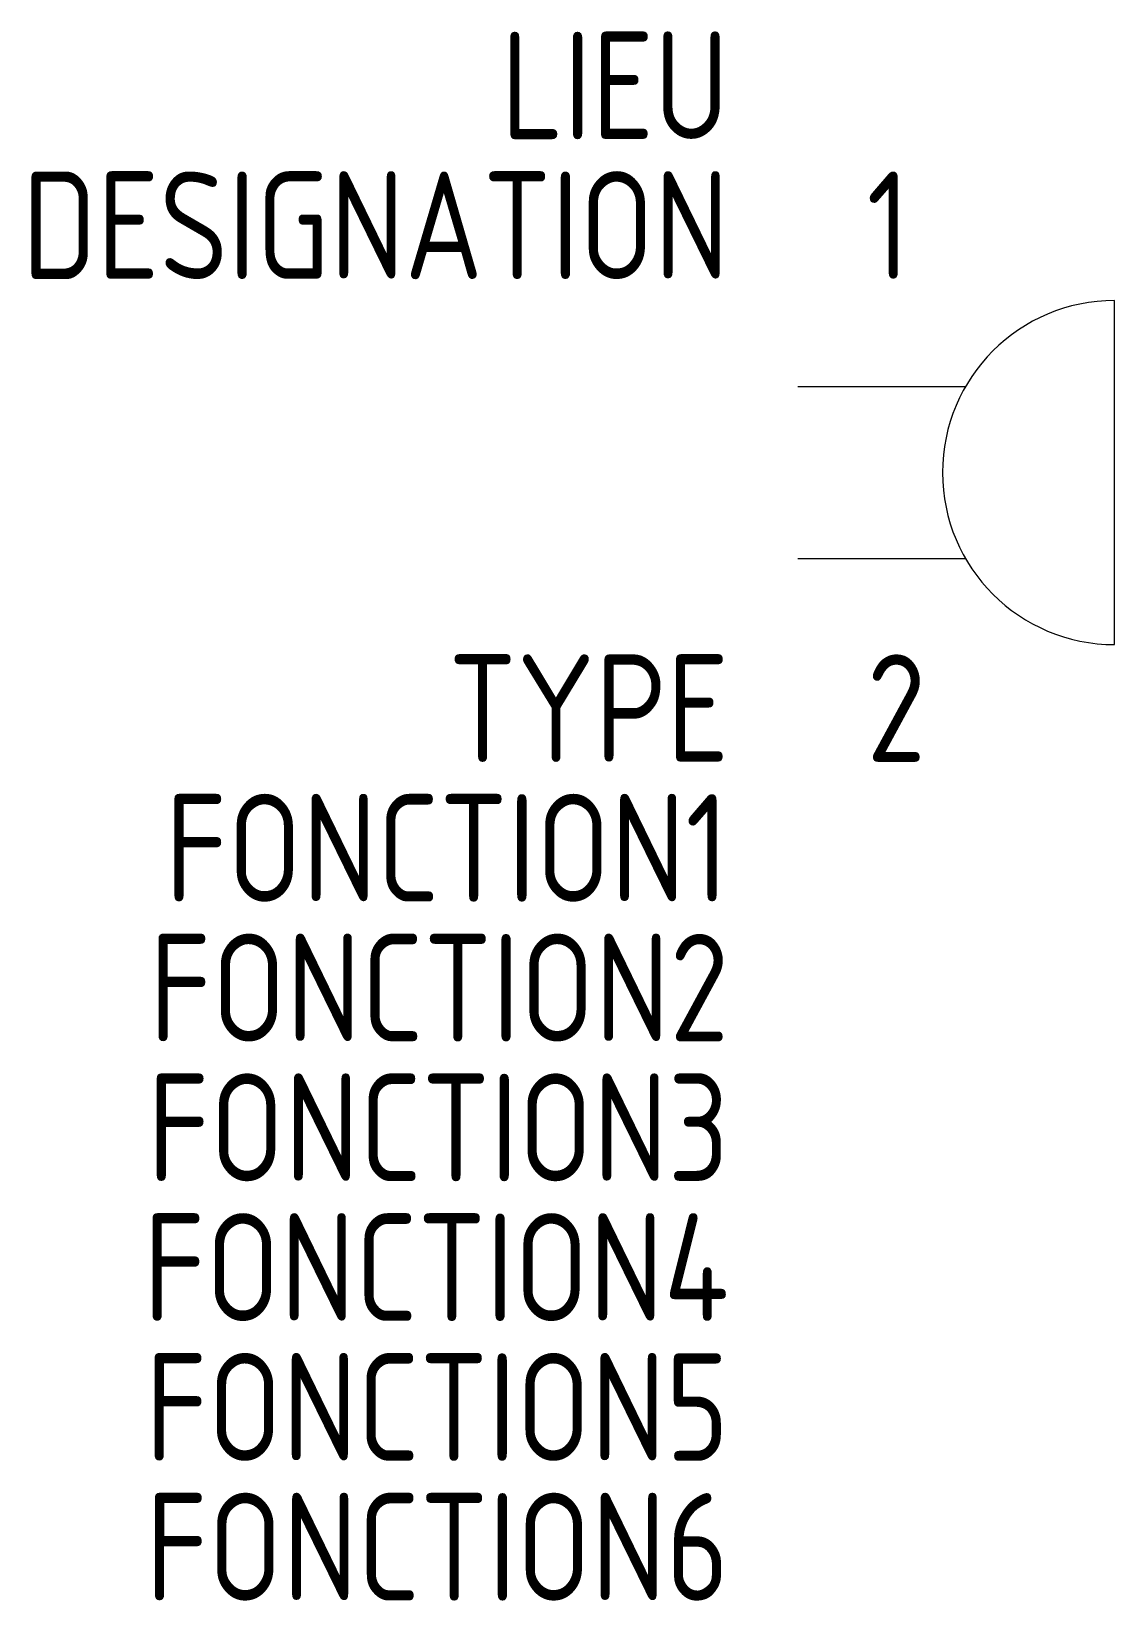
# Model space of a CAD drawing. Extents: x -1602.5 to -1577.3, y -907.8 to -871.3.
import ezdxf
from ezdxf.enums import TextEntityAlignment as Align

# ---------------------------------------------------------------- set-up
doc = ezdxf.new("R2010")
doc.units = 0
for name, color, linetype in [('SYMB_FIL', 3, 'CONTINUOUS'), ('SYMB_TXT_CONTACT', 2, 'CONTINUOUS'), ('SYMB_TXT_NOM', 3, 'CONTINUOUS')]:
    doc.layers.add(name, color=color, linetype=linetype)
doc.styles.add('NET2_5', font='isocp.shx', dxfattribs={"width": 0.9, "height": 2.5})

msp = doc.modelspace()

# ---------------------------------------------------------------- linework, layer by layer
at = {"layer": 'SYMB_FIL'}
for p, q in [((-1577.27, -885.593), (-1577.27, -877.593)), ((-1584.634, -879.593), (-1580.734, -879.593)), ((-1584.634, -883.593), (-1580.734, -883.593))]:
    msp.add_line(p, q, dxfattribs=at)
msp.add_arc((-1577.27, -881.593), 4, 90, 270, dxfattribs=at)

# ---------------------------------------------------------------- texts
at = {"layer": 'SYMB_TXT_CONTACT', "style": 'NET2_5', "width": 0.9, "flags": 8}
for tag, p, s in [('1', (-1583.034, -877.093), 'X1'), ('2', (-1583.034, -888.32), 'X2')]:
    msp.add_attdef(tag, p, s, height=2.5, dxfattribs=at)
at = {"layer": 'SYMB_TXT_NOM', "style": 'NET2_5', "width": 0.9, "flags": 8}
for tag, text, p in [('LIEU', '', (-1586.234, -873.843)), ('DESIGNATION', 'H?', (-1586.234, -877.093)), ('TYPE', '', (-1586.234, -888.32)), ('FONCTION1', '', (-1586.234, -891.57)), ('FONCTION2', '', (-1586.234, -894.82)), ('FONCTION3', '', (-1586.234, -898.07)), ('FONCTION4', '', (-1586.234, -901.32)), ('FONCTION5', '', (-1586.234, -904.57)), ('FONCTION6', '', (-1586.234, -907.82))]:
    msp.add_attdef(tag, text=text, height=2.5, dxfattribs=at).set_placement(p, align=Align.RIGHT)

doc.saveas('drawing.dxf')
